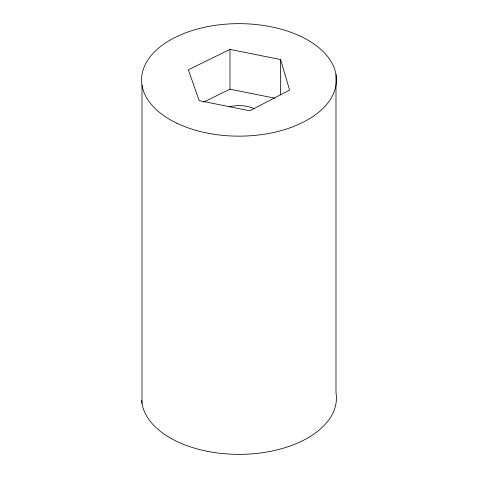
<?xml version="1.0" encoding="UTF-8"?>
<svg xmlns="http://www.w3.org/2000/svg" width="478" height="478" viewBox="0 0 478 478"><rect width="100%" height="100%" fill="white"/><g stroke="black" fill="none" stroke-linecap="round" stroke-linejoin="round"><path stroke-width="0.72" d="M229.984 49.413L188.35 69.77L199.189 100.637L249.809 110.782L289.596 90.061L280.61 59.559L229.984 49.413L229.984 89.189L203.55 102.113M229.984 89.189L274.82 98.175M335.992 74.574L335.992 392.779A97.428 56.249 0 0 1 245.692 454.22A97.428 56.249 0 0 1 141.661 400.504M280.61 59.559L280.61 94.913M142.008 85.221L142.008 403.426M229.016 106.845A24.36 14.065 0 0 1 253.955 108.572M176.932 123.258A97.428 56.249 0 0 0 335.072 89.249A97.428 56.249 0 0 0 204.99 27.186A97.428 56.249 0 0 0 176.932 123.258"/></g></svg>
